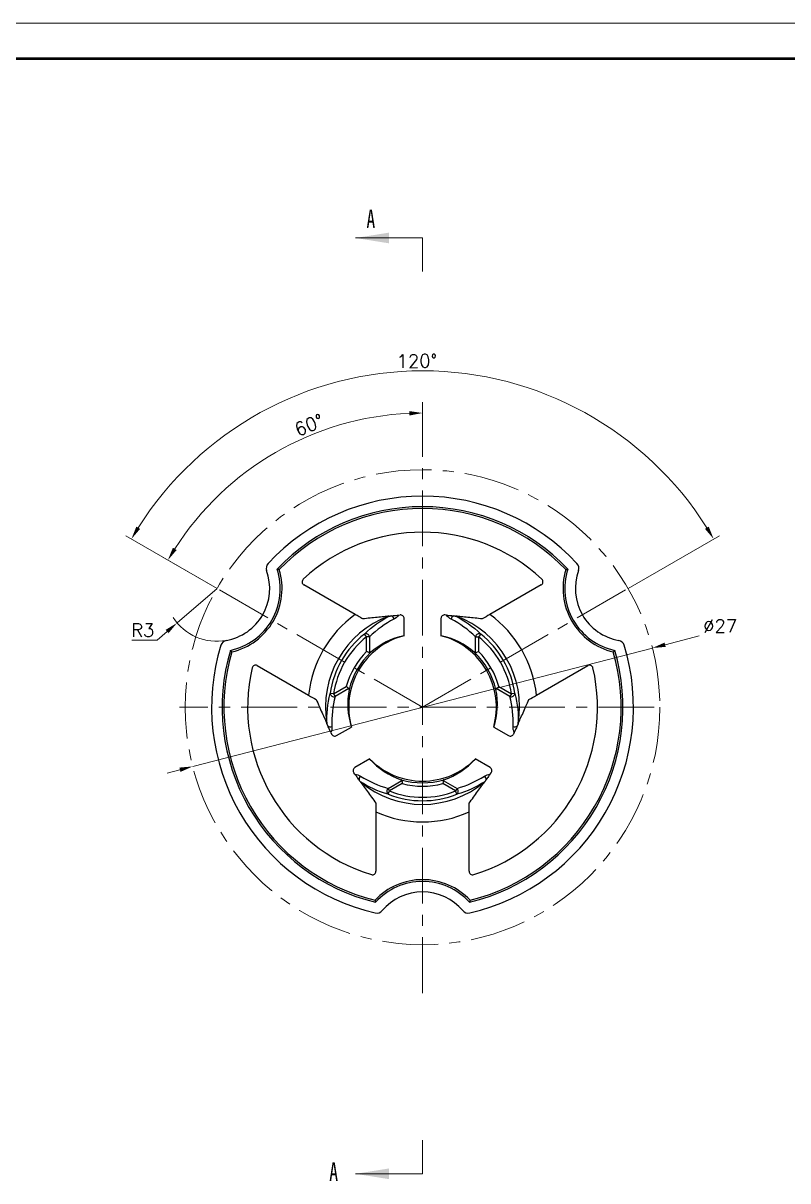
# Model space of a CAD drawing. Header units: millimetres. Extents: x 2517 to 4431, y 863 to 2540.
# Drawn here: x 3490.3 to 3533.8, y 1260.2 to 1326 of the extents above; entities that cross this region are included whole.
import ezdxf

# ---------------------------------------------------------------- set-up
doc = ezdxf.new("R2010")
doc.units = ezdxf.units.MM
doc.linetypes.add('CENTER', pattern=[50.8, 31.75, -6.35, 6.35, -6.35])
doc.linetypes.add('HIDDEN', pattern=[9.525, 6.35, -3.175])
for name, color, linetype, lineweight in [('中心线', 1, 'CENTER', 9), ('尺寸标注', 2, 'Continuous', 9), ('引导线', 6, 'Continuous', 9), ('粗实线', 9, 'Continuous', 50)]:
    doc.layers.add(name, color=color, linetype=linetype, lineweight=lineweight)
doc.styles.add('SLDTEXTSTYLE4', font='TXT', dxfattribs={"width": 0.7})
doc.styles.add('st', font='txt.shx')
doc.dimstyles.new('st0.3', dxfattribs={"dimscale": 0.3, "dimtxt": 2.5, "dimasz": 2.5, "dimexe": 1.25, "dimexo": 0, "dimtad": 1, "dimtoh": 1, "dimdec": 3, "dimdsep": 46, "dimtxsty": 'st', "dimcen": 0, "dimclrd": 256, "dimclre": 256, "dimclrt": 256, "dimadec": 4, "dimazin": 2, "dimtfac": 1, "dimtdec": 3, "dimtmove": 0, "dimatfit": 1, "dimfxl": 0, "dimlwd": -1, "dimlwe": -1, "dimarcsym": 0})

# ---------------------------------------------------------------- blocks, each defined once
blk = doc.blocks.new('*D213')
at = {"layer": 'Defpoints', "color": 0, "ltscale": 0.1, "transparency": 16777216}
for p in [(3519.518, 1305.127), (3501.286, 1293.907), (3524.669, 1293.907), (3512.978, 1287.157), (3512.978, 1287.157)]:
    blk.add_point(p, dxfattribs=at)
at = {"layer": '尺寸标注', "ltscale": 0.1, "transparency": 16777216}
for p, q in [((3501.286, 1293.907), (3496.091, 1296.906)), ((3524.669, 1293.907), (3529.864, 1296.906))]:
    blk.add_line(p, q, dxfattribs=at)
blk.add_arc((3512.978, 1287.157), 19.124, 32.24721, 147.75279, dxfattribs=at)
for points in [[(3496.911, 1297.296), (3496.697, 1297.425), (3496.416, 1296.718)], [(3529.258, 1297.425), (3529.044, 1297.296), (3529.539, 1296.718)]]:
    blk.add_solid(points, dxfattribs=at)
at = {"layer": '尺寸标注', "ltscale": 0.1, "transparency": 16777216, "insert": (3512.661, 1306.84), "char_height": 0.75, "attachment_point": 5, "rotation": 0.92257, "style": 'st'}
blk.add_mtext('120°', dxfattribs=at)
blk = doc.blocks.new('*D214')
at = {"layer": 'Defpoints', "color": 0, "ltscale": 0.1, "transparency": 16777216}
for p in [(3512.978, 1304.491), (3502.227, 1299.969), (3501.286, 1293.907), (3512.978, 1287.157), (3512.978, 1270.911)]:
    blk.add_point(p, dxfattribs=at)
at = {"layer": '尺寸标注', "ltscale": 0.1, "transparency": 16777216}
blk.add_line((3501.286, 1293.907), (3498.169, 1295.707), dxfattribs=at)
blk.add_arc((3512.978, 1287.157), 16.725, 92.56955, 147.43045, dxfattribs=at)
for points in [[(3512.225, 1303.99), (3512.231, 1303.74), (3512.978, 1303.882)], [(3498.99, 1296.095), (3498.776, 1296.225), (3498.493, 1295.519)]]:
    blk.add_solid(points, dxfattribs=at)
at = {"layer": '尺寸标注', "ltscale": 0.1, "transparency": 16777216, "insert": (3506.525, 1303.195), "char_height": 0.75, "attachment_point": 5, "rotation": 21.91708, "style": 'st'}
blk.add_mtext('60°', dxfattribs=at)
blk = doc.blocks.new('*D215')
at = {"layer": 'Defpoints', "color": 0, "ltscale": 0.1, "transparency": 16777216}
for p in [(3526.051, 1290.523), (3499.904, 1283.79)]:
    blk.add_point(p, dxfattribs=at)
at = {"layer": '尺寸标注', "ltscale": 0.1, "transparency": 16777216}
for p, q in [((3526.778, 1290.71), (3528.719, 1291.21)), ((3499.904, 1283.79), (3526.051, 1290.523)), ((3499.178, 1283.603), (3498.451, 1283.416))]:
    blk.add_line(p, q, dxfattribs=at)
for points in [[(3526.746, 1290.831), (3526.809, 1290.589), (3526.051, 1290.523)], [(3499.147, 1283.725), (3499.209, 1283.482), (3499.904, 1283.79)]]:
    blk.add_solid(points, dxfattribs=at)
at = {"layer": '尺寸标注', "ltscale": 0.1, "transparency": 16777216, "insert": (3529.906, 1291.772), "char_height": 0.75, "attachment_point": 5, "style": 'st'}
blk.add_mtext('∅27', dxfattribs=at)
blk = doc.blocks.new('*D216')
at = {"layer": 'Defpoints', "color": 0, "ltscale": 0.1, "transparency": 16777216}
for p in [(3501.286, 1293.907), (3499.013, 1291.95)]:
    blk.add_point(p, dxfattribs=at)
at = {"layer": '尺寸标注', "ltscale": 0.1, "transparency": 16777216}
for p, q in [((3501.286, 1293.907), (3499.013, 1291.95)), ((3498.444, 1291.46), (3497.876, 1290.971)), ((3497.876, 1290.971), (3496.438, 1290.971))]:
    blk.add_line(p, q, dxfattribs=at)
blk.add_arc((3501.286, 1293.907), 3, 213.55774, 280.19754, dxfattribs=at)
blk.add_solid([(3498.363, 1291.555), (3498.526, 1291.366), (3499.013, 1291.95)], dxfattribs=at)
at = {"layer": '尺寸标注', "ltscale": 0.1, "transparency": 16777216, "insert": (3497.063, 1291.534), "char_height": 0.75, "attachment_point": 5, "style": 'st'}
blk.add_mtext('R3', dxfattribs=at)

msp = doc.modelspace()

# ---------------------------------------------------------------- linework, layer by layer
at = {"color": 7, "linetype": 'Continuous', "lineweight": 18}
for p, q in [((3512.9776, 1313.8318), (3509.1676, 1313.8318)), ((3512.9776, 1260.6341), (3509.1676, 1260.6341))]:
    msp.add_line(p, q, dxfattribs=at)
at = {"color": 7, "linetype": 'HIDDEN', "lineweight": 18}
for p, q in [((3512.9776, 1313.8318), (3512.9776, 1311.9268)), ((3512.9776, 1260.6341), (3512.9776, 1262.5391))]:
    msp.add_line(p, q, dxfattribs=at)
at = {"color": 7, "linetype": 'Continuous', "lineweight": 25}
for p, q in [((3509.1455, 1292.4292), (3506.2277, 1294.1138)), ((3519.7276, 1294.1138), (3516.8098, 1292.4292)), ((3511.6167, 1292.394), (3511.7067, 1292.4034)), ((3511.9276, 1291.2234), (3511.9276, 1292.2045)), ((3514.0276, 1292.2045), (3514.0276, 1291.2234)), ((3514.3386, 1292.394), (3514.2486, 1292.4034)), ((3509.7915, 1291.16), (3509.6674, 1291.3159)), ((3516.2879, 1291.3159), (3516.1638, 1291.16)), ((3509.9647, 1291.16), (3509.7915, 1291.16)), ((3509.7915, 1290.3265), (3509.7915, 1291.16)), ((3509.9647, 1291.16), (3509.9647, 1290.2542)), ((3515.9906, 1290.2542), (3515.9906, 1291.16)), ((3515.9906, 1291.16), (3516.1638, 1291.16)), ((3516.1638, 1291.16), (3516.1638, 1290.3265)), ((3503.5777, 1289.5238), (3506.4955, 1287.8392)), ((3519.4598, 1287.8392), (3522.3776, 1289.5238)), ((3507.9177, 1287.9144), (3507.7206, 1287.944)), ((3507.9177, 1287.9144), (3508.6394, 1288.3312)), ((3507.9177, 1287.9144), (3508.0043, 1287.7644)), ((3508.7887, 1288.2173), (3508.0043, 1287.7644)), ((3517.951, 1287.7644), (3517.1666, 1288.2173)), ((3517.3159, 1288.3312), (3518.0376, 1287.9144)), ((3518.0376, 1287.9144), (3517.951, 1287.7644)), ((3518.2347, 1287.944), (3518.0376, 1287.9144)), ((3508.0811, 1285.5421), (3508.9308, 1286.0327)), ((3517.0245, 1286.0327), (3517.8742, 1285.5421)), ((3507.7616, 1285.7168), (3507.7984, 1285.634)), ((3518.1937, 1285.7168), (3518.1569, 1285.634)), ((3509.9808, 1284.2141), (3509.1311, 1283.7235)), ((3516.8242, 1283.7235), (3515.9745, 1284.2141)), ((3509.1226, 1283.3594), (3509.0693, 1283.4327)), ((3516.8327, 1283.3594), (3516.886, 1283.4327)), ((3511.0172, 1282.5458), (3511.8017, 1282.9987)), ((3511.8256, 1282.8125), (3511.1039, 1282.3958)), ((3514.8514, 1282.3958), (3514.1297, 1282.8125)), ((3514.1536, 1282.9987), (3514.938, 1282.5458)), ((3511.1039, 1282.3958), (3511.0172, 1282.5458)), ((3511.0309, 1282.2104), (3511.1039, 1282.3958)), ((3514.938, 1282.5458), (3514.8514, 1282.3958)), ((3514.9244, 1282.2104), (3514.8514, 1282.3958)), ((3510.3276, 1281.2018), (3510.3276, 1277.8326)), ((3515.6276, 1277.8326), (3515.6276, 1281.2018))]:
    msp.add_line(p, q, dxfattribs=at)
for centre, radius, start, end in [((3512.9776, 1287.1567), 12, 42.936991, 137.063009), ((3512.9776, 1287.1567), 11.4, 43.536203, 136.463797), ((3512.9776, 1287.1567), 11.3, 43.833867, 136.166133), ((3512.9776, 1287.1567), 9.95, 46.996165, 133.003835), ((3504.4852, 1295.0586), 0.4, 137.063009, 199.802464), ((3521.47, 1295.0586), 0.4, 340.197536, 42.936991), ((3501.2863, 1293.9067), 3, 280.197536, 19.802464), ((3501.2863, 1293.9067), 3.6, 282.167193, 17.832807), ((3501.2863, 1293.9067), 3.7, 283.092892, 16.907108), ((3524.669, 1293.9067), 3.7, 163.092892, 256.907108), ((3524.669, 1293.9067), 3.6, 162.167193, 257.832807), ((3524.669, 1293.9067), 3, 160.197536, 259.802464), ((3506.3277, 1294.287), 0.2, 133.003835, 240), ((3519.6276, 1294.287), 0.2, 300, 46.996165), ((3512.9776, 1287.1567), 6.518, 126.010489, 173.989511), ((3512.9776, 1287.1567), 5.5216, 110.287383, 189.712617), ((3511.1274, 1292.1389), 0.2259, 6.839051, 69.726227), ((3511.7276, 1292.2045), 0.2, 0, 96), ((3514.2276, 1292.2045), 0.2, 84, 180), ((3514.8279, 1292.1389), 0.2259, 110.273773, 173.160949), ((3512.9776, 1287.1567), 5.5216, 350.287383, 69.712617), ((3512.9776, 1287.1567), 6.518, 6.010489, 53.989511), ((3512.9776, 1287.1567), 5.3157, 128.516546, 171.483454), ((3512.9776, 1287.1567), 4.2, 104.477512, 195.522488), ((3509.7543, 1291.1203), 0.214, 10.6748, 113.976901), ((3512.9776, 1287.1567), 4.2, 344.477512, 75.522488), ((3516.201, 1291.1203), 0.214, 66.023099, 169.3252), ((3512.9776, 1287.1567), 5.3157, 8.516546, 51.483454), ((3512.9776, 1287.1567), 12, 162.936991, 257.063009), ((3501.8882, 1290.5604), 0.4, 100.197536, 162.936991), ((3512.9776, 1287.1567), 5.1164, 128.516546, 171.483454), ((3512.9776, 1287.1567), 12, 282.936991, 17.063009), ((3512.9776, 1287.1567), 5.1164, 8.516546, 51.483454), ((3524.067, 1290.5604), 0.4, 17.063009, 79.802464), ((3512.9776, 1287.1567), 11.4, 163.536203, 256.463797), ((3512.9776, 1287.1567), 11.3, 163.833867, 256.166133), ((3512.9776, 1287.1567), 4.4944, 135.147999, 164.852001), ((3512.9776, 1287.1567), 4.2944, 133.545082, 166.454918), ((3512.9776, 1287.1567), 11.4, 283.536203, 16.463797), ((3512.9776, 1287.1567), 11.3, 283.833867, 16.166133), ((3512.9776, 1287.1567), 4.2944, 13.545082, 46.454918), ((3512.9776, 1287.1567), 4.4944, 15.147999, 44.852001), ((3512.9776, 1287.1567), 9.95, 166.996165, 253.003835), ((3503.4777, 1289.3506), 0.2, 60, 166.996165), ((3512.9776, 1287.1567), 9.95, 286.996165, 13.003835), ((3522.4776, 1289.3506), 0.2, 13.003835, 120), ((3507.9334, 1287.9664), 0.214, 186.023099, 289.3252), ((3518.0219, 1287.9664), 0.214, 250.6748, 353.976901), ((3507.7379, 1286.268), 0.2259, 230.273773, 293.160949), ((3518.2174, 1286.268), 0.2259, 246.839051, 309.726227), ((3507.9811, 1285.7154), 0.2, 204, 300), ((3517.9742, 1285.7154), 0.2, 240, 336), ((3512.9776, 1287.1567), 4.2, 224.477512, 315.522488), ((3509.2311, 1283.5503), 0.2, 120, 216), ((3516.7242, 1283.5503), 0.2, 324, 60), ((3509.5881, 1283.0633), 0.2259, 126.839051, 189.726227), ((3512.9776, 1287.1567), 5.5216, 230.287383, 309.712617), ((3512.9776, 1287.1567), 4.2944, 253.545082, 286.454918), ((3512.9776, 1287.1567), 4.4944, 255.147999, 284.852001), ((3516.3672, 1283.0633), 0.2259, 350.273773, 53.160949), ((3511.1567, 1282.3835), 0.214, 130.6748, 233.976901), ((3512.9776, 1287.1567), 5.3157, 248.516546, 291.483454), ((3512.9776, 1287.1567), 5.1164, 248.516546, 291.483454), ((3514.7985, 1282.3835), 0.214, 306.023099, 49.3252), ((3512.9776, 1287.1567), 6.518, 246.010489, 293.989511), ((3510.1276, 1277.8326), 0.2, 253.003835, 0), ((3515.8276, 1277.8326), 0.2, 180, 286.996165), ((3512.9776, 1273.6567), 3.7, 43.092892, 136.907108), ((3512.9776, 1273.6567), 3.6, 42.167193, 137.832807), ((3512.9776, 1273.6567), 3, 40.197536, 139.802464), ((3510.3806, 1275.8512), 0.4, 257.063009, 319.802464), ((3515.5746, 1275.8512), 0.4, 220.197536, 282.936991)]:
    msp.add_arc(centre, radius, start, end, dxfattribs=at)
for centre, major_axis, ratio, start_param, end_param in [((3513.9994, 1287.1567), (5.7154, 0), 0.9889182, 2.0524508, 2.3545404), ((3511.9559, 1287.1567), (5.7154, 0), 0.9889182, 0.7870523, 1.0891418), ((3512.7719, 1287.1567), (4.1582, 0), 0.9987748, 1.7752422, 2.2942907), ((3513.1834, 1287.1567), (4.1582, 0), 0.9987748, 0.8473019, 1.3663504), ((3512.8748, 1287.3349), (-2.0791, 3.6011), 0.9987748, 0.8473019, 1.3663504), ((3513.0805, 1287.3349), (2.0791, 3.6011), 0.9987748, 4.9168349, 5.4358834), ((3513.4885, 1286.2719), (-2.8577, 4.9497), 0.9889182, 0.7870523, 1.0891418), ((3512.4668, 1286.2719), (2.8577, 4.9497), 0.9889182, 5.1940435, 5.496133), ((3513.0805, 1286.9785), (-2.0791, 3.6011), 0.9987748, 1.7752422, 2.2942907), ((3512.8748, 1286.9785), (2.0791, 3.6011), 0.9987748, 3.9888946, 4.5079431), ((3512.4668, 1288.0416), (-2.8577, 4.9497), 0.9889182, 2.0524508, 2.3545404), ((3513.4885, 1288.0416), (2.8577, 4.9497), 0.9889182, 3.9286449, 4.2307345)]:
    msp.add_ellipse(centre, major_axis=major_axis, ratio=ratio, start_param=start_param, end_param=end_param, dxfattribs=at)
for points, knots in [([(3504.8264, 1294.9828), (3504.8264, 1294.9828), (3504.8246, 1294.9832), (3504.8213, 1294.984), (3504.818, 1294.9848), (3504.813, 1294.986), (3504.807, 1294.9874), (3504.8006, 1294.9889), (3504.7929, 1294.9907), (3504.7844, 1294.9927), (3504.7749, 1294.995), (3504.7642, 1294.9975), (3504.7531, 1295.0001), (3504.741, 1295.0029), (3504.7281, 1295.0058), (3504.7154, 1295.0087), (3504.7147, 1295.0089), (3504.714, 1295.009), (3504.7133, 1295.0092)], [0, 0, 0, 0, 0.00003020971, 0.00003020971, 0.00003020971, 0.00006030845, 0.00006030845, 0.00006030845, 0.00009198651, 0.00009198651, 0.00009198651, 0.00012784195, 0.00012784195, 0.00012784195, 0.00016695095, 0.00016695095, 0.00016695095, 0.00016908579, 0.00016908579, 0.00016908579, 0.00016908579]), ([(3521.1289, 1294.9828), (3521.1289, 1294.9828), (3521.1307, 1294.9832), (3521.134, 1294.984), (3521.1373, 1294.9848), (3521.1423, 1294.986), (3521.1483, 1294.9874), (3521.1547, 1294.9889), (3521.1624, 1294.9907), (3521.1709, 1294.9927), (3521.1804, 1294.995), (3521.1911, 1294.9975), (3521.2022, 1295.0001), (3521.2143, 1295.0029), (3521.2272, 1295.0058), (3521.2399, 1295.0087), (3521.2406, 1295.0089), (3521.2413, 1295.009), (3521.242, 1295.0092)], [0, 0, 0, 0, 0.00003020971, 0.00003020971, 0.00003020971, 0.00006030845, 0.00006030845, 0.00006030845, 0.00009198651, 0.00009198651, 0.00009198651, 0.00012784195, 0.00012784195, 0.00012784195, 0.00016695095, 0.00016695095, 0.00016695095, 0.00016908579, 0.00016908579, 0.00016908579, 0.00016908579]), ([(3509.5777, 1292.1797), (3509.5095, 1292.219), (3509.4392, 1292.2596), (3509.2947, 1292.343), (3509.2196, 1292.3864), (3509.1455, 1292.4292)], [0, 0, 0, 0, 0.5, 0.5, 1, 1, 1, 1]), ([(3511.0631, 1292.3358), (3511.0389, 1292.3333), (3510.9915, 1292.3283), (3510.8879, 1292.3174), (3510.8304, 1292.3113), (3510.6503, 1292.2924), (3510.5222, 1292.2789), (3510.1318, 1292.2379), (3509.8588, 1292.2092), (3509.5777, 1292.1797)], [0, 0, 0, 0, 0.125, 0.125, 0.25, 0.25, 0.5, 0.5, 1, 1, 1, 1]), ([(3511.0808, 1292.3377), (3511.0826, 1292.3378), (3511.085, 1292.3381), (3511.0881, 1292.3384), (3511.0913, 1292.3388), (3511.0953, 1292.3392), (3511.0999, 1292.3397), (3511.1041, 1292.3401), (3511.1088, 1292.3406), (3511.1137, 1292.3411), (3511.1196, 1292.3417), (3511.1258, 1292.3424), (3511.1319, 1292.343), (3511.1423, 1292.3441), (3511.1525, 1292.3452), (3511.1622, 1292.3462), (3511.1775, 1292.3478), (3511.1919, 1292.3493), (3511.2057, 1292.3508)], [0, 0, 0, 0, 0.00001678853, 0.00001678853, 0.00001678853, 0.00003385531, 0.00003385531, 0.00003385531, 0.00004908839, 0.00004908839, 0.00004908839, 0.00006741658, 0.00006741658, 0.00006741658, 0.0000991218, 0.0000991218, 0.0000991218, 0.00014899221, 0.00014899221, 0.00014899221, 0.00014899221]), ([(3511.2057, 1292.3508), (3511.2897, 1292.3596), (3511.3633, 1292.3674), (3511.5022, 1292.3819), (3511.5664, 1292.3887), (3511.6167, 1292.394)], [0, 0, 0, 0, 0.5, 0.5, 1, 1, 1, 1]), ([(3514.3386, 1292.394), (3514.3891, 1292.3887), (3514.4523, 1292.382), (3514.5913, 1292.3674), (3514.6658, 1292.3596), (3514.7496, 1292.3508)], [0, 0, 0, 0, 0.5, 0.5, 1, 1, 1, 1]), ([(3514.7496, 1292.3508), (3514.7631, 1292.3494), (3514.7773, 1292.3479), (3514.7923, 1292.3463), (3514.8009, 1292.3454), (3514.8098, 1292.3445), (3514.819, 1292.3435), (3514.8252, 1292.3428), (3514.8316, 1292.3422), (3514.8378, 1292.3415), (3514.8425, 1292.341), (3514.8473, 1292.3405), (3514.8515, 1292.3401), (3514.8558, 1292.3396), (3514.8597, 1292.3392), (3514.8629, 1292.3389), (3514.8669, 1292.3385), (3514.87, 1292.3381), (3514.8724, 1292.3379), (3514.8732, 1292.3378), (3514.8739, 1292.3377), (3514.8745, 1292.3377)], [0, 0, 0, 0, 0.00004878301, 0.00004878301, 0.00004878301, 0.00007663071, 0.00007663071, 0.00007663071, 0.00009554577, 0.00009554577, 0.00009554577, 0.00011004915, 0.00011004915, 0.00011004915, 0.0001246182, 0.0001246182, 0.0001246182, 0.00014250014, 0.00014250014, 0.00014250014, 0.00014830304, 0.00014830304, 0.00014830304, 0.00014830304]), ([(3516.3776, 1292.1797), (3516.0963, 1292.2092), (3515.8244, 1292.2378), (3515.4325, 1292.279), (3515.3037, 1292.2926), (3515.1241, 1292.3114), (3515.0662, 1292.3175), (3514.9629, 1292.3284), (3514.9162, 1292.3333), (3514.8921, 1292.3358)], [0, 0, 0, 0, 0.5, 0.5, 0.75, 0.75, 0.875, 0.875, 1, 1, 1, 1]), ([(3502.1245, 1290.3029), (3502.1245, 1290.3029), (3502.1232, 1290.3042), (3502.1209, 1290.3067), (3502.1185, 1290.3092), (3502.115, 1290.3129), (3502.1108, 1290.3174), (3502.1063, 1290.3222), (3502.1008, 1290.3279), (3502.0949, 1290.3343), (3502.0881, 1290.3414), (3502.0806, 1290.3494), (3502.0728, 1290.3578), (3502.0644, 1290.3668), (3502.0554, 1290.3765), (3502.0465, 1290.386), (3502.046, 1290.3866), (3502.0455, 1290.3871), (3502.0451, 1290.3876)], [0, 0, 0, 0, 0.00003020971, 0.00003020971, 0.00003020971, 0.00006030845, 0.00006030845, 0.00006030845, 0.00009198651, 0.00009198651, 0.00009198651, 0.00012784195, 0.00012784195, 0.00012784195, 0.00016695095, 0.00016695095, 0.00016695095, 0.00016908579, 0.00016908579, 0.00016908579, 0.00016908579]), ([(3515.9362, 1290.2695), (3515.9454, 1290.2613), (3515.9553, 1290.2553), (3515.9653, 1290.2526), (3515.9736, 1290.2504), (3515.9824, 1290.2507), (3515.9906, 1290.2542)], [0, 0, 0, 0, 0.00006050247, 0.00006050247, 0.00006050247, 0.00011136818, 0.00011136818, 0.00011136818, 0.00011136818]), ([(3523.8308, 1290.3029), (3523.8308, 1290.3029), (3523.8321, 1290.3042), (3523.8344, 1290.3067), (3523.8368, 1290.3092), (3523.8403, 1290.3129), (3523.8445, 1290.3174), (3523.849, 1290.3222), (3523.8545, 1290.3279), (3523.8604, 1290.3343), (3523.8671, 1290.3414), (3523.8747, 1290.3494), (3523.8825, 1290.3578), (3523.8909, 1290.3668), (3523.8999, 1290.3765), (3523.9088, 1290.386), (3523.9093, 1290.3866), (3523.9098, 1290.3871), (3523.9102, 1290.3876)], [0, 0, 0, 0, 0.00003020971, 0.00003020971, 0.00003020971, 0.00006030845, 0.00006030845, 0.00006030845, 0.00009198651, 0.00009198651, 0.00009198651, 0.00012784195, 0.00012784195, 0.00012784195, 0.00016695095, 0.00016695095, 0.00016695095, 0.00016908579, 0.00016908579, 0.00016908579, 0.00016908579]), ([(3508.8026, 1288.1625), (3508.8051, 1288.1746), (3508.8054, 1288.1861), (3508.8027, 1288.1961), (3508.8004, 1288.2045), (3508.7958, 1288.2119), (3508.7887, 1288.2173)], [0, 0, 0, 0, 0.00006050247, 0.00006050247, 0.00006050247, 0.00011136818, 0.00011136818, 0.00011136818, 0.00011136818]), ([(3506.9277, 1287.5897), (3507.0427, 1287.3313), (3507.1539, 1287.0815), (3507.3142, 1286.7215), (3507.3669, 1286.6032), (3507.4403, 1286.4382), (3507.464, 1286.385), (3507.5062, 1286.2902), (3507.5253, 1286.2473), (3507.5352, 1286.2252)], [0, 0, 0, 0, 0.5, 0.5, 0.75, 0.75, 0.875, 0.875, 1, 1, 1, 1]), ([(3518.4201, 1286.2252), (3518.43, 1286.2475), (3518.4494, 1286.291), (3518.4918, 1286.3862), (3518.5153, 1286.439), (3518.589, 1286.6044), (3518.6414, 1286.7221), (3518.801, 1287.0807), (3518.9126, 1287.3315), (3519.0276, 1287.5897)], [0, 0, 0, 0, 0.125, 0.125, 0.25, 0.25, 0.5, 0.5, 1, 1, 1, 1]), ([(3507.5935, 1286.0943), (3507.588, 1286.1067), (3507.5822, 1286.1197), (3507.576, 1286.1335), (3507.5725, 1286.1414), (3507.5689, 1286.1496), (3507.5651, 1286.158), (3507.5626, 1286.1637), (3507.56, 1286.1696), (3507.5574, 1286.1753), (3507.5555, 1286.1796), (3507.5535, 1286.184), (3507.5518, 1286.1879), (3507.5501, 1286.1918), (3507.5485, 1286.1954), (3507.5471, 1286.1983), (3507.5455, 1286.202), (3507.5442, 1286.2049), (3507.5433, 1286.2071), (3507.5429, 1286.2078), (3507.5427, 1286.2084), (3507.5424, 1286.209)], [0, 0, 0, 0, 0.00004878301, 0.00004878301, 0.00004878301, 0.00007663071, 0.00007663071, 0.00007663071, 0.00009554577, 0.00009554577, 0.00009554577, 0.00011004915, 0.00011004915, 0.00011004915, 0.0001246182, 0.0001246182, 0.0001246182, 0.00014250014, 0.00014250014, 0.00014250014, 0.00014830304, 0.00014830304, 0.00014830304, 0.00014830304]), ([(3507.7616, 1285.7168), (3507.7409, 1285.7631), (3507.7151, 1285.8212), (3507.6582, 1285.9489), (3507.6278, 1286.0173), (3507.5935, 1286.0943)], [0, 0, 0, 0, 0.5, 0.5, 1, 1, 1, 1]), ([(3518.3618, 1286.0943), (3518.3274, 1286.0171), (3518.2974, 1285.9495), (3518.2405, 1285.8219), (3518.2143, 1285.7629), (3518.1937, 1285.7168)], [0, 0, 0, 0, 0.5, 0.5, 1, 1, 1, 1]), ([(3518.4129, 1286.209), (3518.4122, 1286.2073), (3518.4112, 1286.2051), (3518.4099, 1286.2023), (3518.4086, 1286.1994), (3518.407, 1286.1957), (3518.4051, 1286.1914), (3518.4034, 1286.1876), (3518.4014, 1286.1832), (3518.3994, 1286.1787), (3518.397, 1286.1733), (3518.3945, 1286.1676), (3518.392, 1286.1621), (3518.3878, 1286.1525), (3518.3836, 1286.1431), (3518.3796, 1286.1342), (3518.3733, 1286.1202), (3518.3674, 1286.1069), (3518.3618, 1286.0943)], [0, 0, 0, 0, 0.00001678853, 0.00001678853, 0.00001678853, 0.00003385531, 0.00003385531, 0.00003385531, 0.00004908839, 0.00004908839, 0.00004908839, 0.00006741658, 0.00006741658, 0.00006741658, 0.0000991218, 0.0000991218, 0.0000991218, 0.00014899221, 0.00014899221, 0.00014899221, 0.00014899221]), ([(3509.3654, 1283.0251), (3509.3158, 1283.0935), (3509.2723, 1283.1534), (3509.1902, 1283.2663), (3509.1523, 1283.3186), (3509.1226, 1283.3594)], [0, 0, 0, 0, 0.5, 0.5, 1, 1, 1, 1]), ([(3516.8327, 1283.3594), (3516.8029, 1283.3184), (3516.7656, 1283.267), (3516.6834, 1283.1539), (3516.6394, 1283.0933), (3516.5899, 1283.0251)], [0, 0, 0, 0, 0.5, 0.5, 1, 1, 1, 1]), ([(3509.4393, 1282.9235), (3509.4382, 1282.925), (3509.4368, 1282.927), (3509.4349, 1282.9295), (3509.4331, 1282.9321), (3509.4307, 1282.9353), (3509.428, 1282.9391), (3509.4255, 1282.9425), (3509.4227, 1282.9464), (3509.4198, 1282.9503), (3509.4163, 1282.9551), (3509.4126, 1282.9602), (3509.4091, 1282.9651), (3509.4029, 1282.9735), (3509.3969, 1282.9819), (3509.3911, 1282.9898), (3509.3821, 1283.0022), (3509.3736, 1283.0139), (3509.3654, 1283.0251)], [0, 0, 0, 0, 0.00001678853, 0.00001678853, 0.00001678853, 0.00003385531, 0.00003385531, 0.00003385531, 0.00004908839, 0.00004908839, 0.00004908839, 0.00006741658, 0.00006741658, 0.00006741658, 0.0000991218, 0.0000991218, 0.0000991218, 0.00014899221, 0.00014899221, 0.00014899221, 0.00014899221]), ([(3509.4497, 1282.9092), (3509.464, 1282.8894), (3509.492, 1282.8509), (3509.5533, 1282.7666), (3509.5872, 1282.7199), (3509.6937, 1282.5733), (3509.7694, 1282.4691), (3510.0001, 1282.1515), (3510.1615, 1281.9295), (3510.3276, 1281.7008)], [0, 0, 0, 0, 0.125, 0.125, 0.25, 0.25, 0.5, 0.5, 1, 1, 1, 1]), ([(3514.1941, 1283.0382), (3514.1824, 1283.0342), (3514.1722, 1283.0288), (3514.165, 1283.0214), (3514.1589, 1283.0153), (3514.1548, 1283.0076), (3514.1536, 1282.9987)], [0, 0, 0, 0, 0.00006050247, 0.00006050247, 0.00006050247, 0.00011136818, 0.00011136818, 0.00011136818, 0.00011136818]), ([(3515.6276, 1281.7008), (3515.7939, 1281.9296), (3515.9546, 1282.1508), (3516.1863, 1282.4696), (3516.2624, 1282.5744), (3516.3685, 1282.7205), (3516.4028, 1282.7676), (3516.4638, 1282.8516), (3516.4914, 1282.8896), (3516.5056, 1282.9092)], [0, 0, 0, 0, 0.5, 0.5, 0.75, 0.75, 0.875, 0.875, 1, 1, 1, 1]), ([(3516.5899, 1283.0251), (3516.5819, 1283.0141), (3516.5735, 1283.0026), (3516.5646, 1282.9904), (3516.5595, 1282.9834), (3516.5543, 1282.9762), (3516.5489, 1282.9687), (3516.5452, 1282.9637), (3516.5414, 1282.9585), (3516.5377, 1282.9534), (3516.5349, 1282.9495), (3516.5321, 1282.9457), (3516.5296, 1282.9422), (3516.5271, 1282.9388), (3516.5248, 1282.9356), (3516.5229, 1282.933), (3516.5205, 1282.9297), (3516.5187, 1282.9272), (3516.5173, 1282.9252), (3516.5168, 1282.9246), (3516.5164, 1282.924), (3516.516, 1282.9235)], [0, 0, 0, 0, 0.00004878301, 0.00004878301, 0.00004878301, 0.00007663071, 0.00007663071, 0.00007663071, 0.00009554577, 0.00009554577, 0.00009554577, 0.00011004915, 0.00011004915, 0.00011004915, 0.0001246182, 0.0001246182, 0.0001246182, 0.00014250014, 0.00014250014, 0.00014250014, 0.00014830304, 0.00014830304, 0.00014830304, 0.00014830304]), ([(3510.3276, 1281.7008), (3510.3276, 1281.6227), (3510.3276, 1281.5415), (3510.3276, 1281.3729), (3510.3276, 1281.2872), (3510.3276, 1281.2018)], [0, 0, 0, 0, 0.5, 0.5, 1, 1, 1, 1]), ([(3515.6276, 1281.2018), (3515.6276, 1281.2878), (3515.6276, 1281.3727), (3515.6276, 1281.5405), (3515.6276, 1281.6232), (3515.6276, 1281.7008)], [0, 0, 0, 0, 0.5, 0.5, 1, 1, 1, 1]), ([(3510.2757, 1276.1845), (3510.2757, 1276.1845), (3510.2763, 1276.1828), (3510.2772, 1276.1795), (3510.2782, 1276.1762), (3510.2796, 1276.1713), (3510.2814, 1276.1654), (3510.2833, 1276.1591), (3510.2856, 1276.1515), (3510.2881, 1276.1432), (3510.2909, 1276.1338), (3510.2941, 1276.1233), (3510.2974, 1276.1124), (3510.301, 1276.1005), (3510.3049, 1276.0879), (3510.3087, 1276.0754), (3510.3089, 1276.0748), (3510.3092, 1276.0741), (3510.3094, 1276.0734)], [0, 0, 0, 0, 0.00003020971, 0.00003020971, 0.00003020971, 0.00006030845, 0.00006030845, 0.00006030845, 0.00009198651, 0.00009198651, 0.00009198651, 0.00012784195, 0.00012784195, 0.00012784195, 0.00016695095, 0.00016695095, 0.00016695095, 0.00016908579, 0.00016908579, 0.00016908579, 0.00016908579]), ([(3515.6796, 1276.1845), (3515.6796, 1276.1845), (3515.679, 1276.1828), (3515.6781, 1276.1795), (3515.6771, 1276.1762), (3515.6756, 1276.1713), (3515.6739, 1276.1654), (3515.672, 1276.1591), (3515.6697, 1276.1515), (3515.6672, 1276.1432), (3515.6644, 1276.1338), (3515.6612, 1276.1233), (3515.6579, 1276.1124), (3515.6543, 1276.1005), (3515.6504, 1276.0879), (3515.6466, 1276.0754), (3515.6463, 1276.0748), (3515.6461, 1276.0741), (3515.6459, 1276.0734)], [0, 0, 0, 0, 0.00003020971, 0.00003020971, 0.00003020971, 0.00006030845, 0.00006030845, 0.00006030845, 0.00009198651, 0.00009198651, 0.00009198651, 0.00012784195, 0.00012784195, 0.00012784195, 0.00016695095, 0.00016695095, 0.00016695095, 0.00016908579, 0.00016908579, 0.00016908579, 0.00016908579])]:
    msp.add_open_spline(points, degree=3, knots=knots, dxfattribs=at)
for points in [[(3509.6674, 1291.3159), (3510.118, 1291.7565), (3510.5944, 1292.0856), (3511.0808, 1292.3377)], [(3511.0808, 1292.3377), (3511.0749, 1292.337), (3511.069, 1292.3364), (3511.0631, 1292.3358)], [(3511.6167, 1292.394), (3511.5342, 1292.2911), (3511.4461, 1292.2145), (3511.3517, 1292.1658)], [(3514.6036, 1292.1658), (3514.5092, 1292.2145), (3514.4211, 1292.2911), (3514.3386, 1292.394)], [(3514.8745, 1292.3377), (3515.3609, 1292.0856), (3515.8377, 1291.7562), (3516.2879, 1291.3159)], [(3514.8921, 1292.3358), (3514.8863, 1292.3364), (3514.8804, 1292.337), (3514.8745, 1292.3377)], [(3516.8098, 1292.4292), (3516.662, 1292.3439), (3516.5138, 1292.2583), (3516.3776, 1292.1797)], [(3509.9647, 1290.2542), (3509.9281, 1290.2696), (3509.8595, 1290.2984), (3509.7915, 1290.3265)], [(3509.9647, 1290.2542), (3509.9831, 1290.2464), (3510.0019, 1290.2544), (3510.0191, 1290.2695)], [(3515.9906, 1290.2542), (3516.0272, 1290.2696), (3516.0958, 1290.2984), (3516.1638, 1290.3265)], [(3507.5424, 1286.209), (3507.5175, 1286.7563), (3507.5644, 1287.3338), (3507.7206, 1287.944)], [(3508.7887, 1288.2173), (3508.757, 1288.2413), (3508.6978, 1288.2863), (3508.6394, 1288.3312)], [(3517.1666, 1288.2173), (3517.1507, 1288.2052), (3517.1481, 1288.185), (3517.1526, 1288.1625)], [(3517.1666, 1288.2173), (3517.1983, 1288.2413), (3517.2575, 1288.2863), (3517.3159, 1288.3312)], [(3518.2347, 1287.944), (3518.391, 1287.3334), (3518.4378, 1286.7563), (3518.4129, 1286.209)], [(3506.4955, 1287.8392), (3506.6444, 1287.7533), (3506.7915, 1287.6683), (3506.9277, 1287.5897)], [(3519.0276, 1287.5897), (3519.1638, 1287.6684), (3519.3103, 1287.7529), (3519.4598, 1287.8392)], [(3507.5352, 1286.2252), (3507.5376, 1286.2198), (3507.54, 1286.2144), (3507.5424, 1286.209)], [(3507.8267, 1286.0603), (3507.8317, 1285.9542), (3507.8094, 1285.8396), (3507.7616, 1285.7168)], [(3518.1937, 1285.7168), (3518.1459, 1285.8396), (3518.1236, 1285.9542), (3518.1286, 1286.0603)], [(3518.4129, 1286.209), (3518.4153, 1286.2144), (3518.4177, 1286.2198), (3518.4201, 1286.2252)], [(3509.1226, 1283.3594), (3509.2528, 1283.3395), (3509.3633, 1283.3014), (3509.4527, 1283.2441)], [(3516.5026, 1283.2441), (3516.592, 1283.3014), (3516.7025, 1283.3395), (3516.8327, 1283.3594)], [(3511.0309, 1282.2104), (3510.4239, 1282.3803), (3509.9008, 1282.6283), (3509.4393, 1282.9235)], [(3509.4393, 1282.9235), (3509.4428, 1282.9187), (3509.4462, 1282.9139), (3509.4497, 1282.9092)], [(3511.8017, 1282.9987), (3511.7992, 1283.0185), (3511.7829, 1283.0309), (3511.7612, 1283.0382)], [(3511.8017, 1282.9987), (3511.8066, 1282.9593), (3511.8159, 1282.8855), (3511.8256, 1282.8125)], [(3514.1536, 1282.9987), (3514.1487, 1282.9593), (3514.1394, 1282.8855), (3514.1297, 1282.8125)], [(3516.516, 1282.9235), (3516.0545, 1282.6283), (3515.5309, 1282.3801), (3514.9244, 1282.2104)], [(3516.5056, 1282.9092), (3516.5091, 1282.9139), (3516.5125, 1282.9187), (3516.516, 1282.9235)]]:
    msp.add_open_spline(points, degree=3, dxfattribs=at)
at = {"color": 7, "linetype": 'Continuous', "lineweight": 18}
for points in [[(3509.1676, 1313.8318), (3511.0726, 1313.527), (3511.0726, 1314.1366)], [(3509.1676, 1260.6341), (3511.0726, 1260.3293), (3511.0726, 1260.9389)]]:
    msp.add_solid(points, dxfattribs=at)
at = {"layer": '中心线', "ltscale": 0.1}
for p, q in [((3512.9776, 1270.911), (3512.9776, 1304.4907)), ((3512.9776, 1287.1567), (3501.2863, 1293.9067)), ((3512.9776, 1287.1567), (3524.669, 1293.9067)), ((3526.1607, 1287.1567), (3499.1447, 1287.1567))]:
    msp.add_line(p, q, dxfattribs=at)
msp.add_circle((3512.9776, 1287.1567), 13.5, dxfattribs=at)
at = {"layer": '引导线'}
msp.add_line((3446.1051, 1326.0442), (3614.1051, 1326.0442), dxfattribs=at)
at = {"layer": '粗实线'}
msp.add_line((3456.1051, 1324.0442), (3612.1051, 1324.0442), dxfattribs=at)

# ---------------------------------------------------------------- texts
at = {"color": 7, "linetype": 'Continuous', "char_height": 1.05, "attachment_point": 1, "style": 'SLDTEXTSTYLE4'}
for insert in [(3509.7862, 1315.4419), (3507.6712, 1261.2837)]:
    msp.add_mtext('A', dxfattribs=dict(at, insert=insert))

# ---------------------------------------------------------------- dimensions: what is measured, and where the dimension line sits
at = {"layer": '尺寸标注', "ltscale": 0.1}
for base, line1, line2, picture, middle in [((3519.5183, 1305.127), ((3512.9776, 1287.1567), (3524.669, 1293.9067)), ((3512.9776, 1287.1567), (3501.2863, 1293.9067)), '*D213', (3512.6697, 1306.2778)), ((3502.22709, 1299.96875), ((3512.97765, 1270.91096), (3512.97765, 1304.49069)), ((3512.97765, 1287.15673), (3501.2863, 1293.90673)), '*D214', (3506.73484, 1302.67284))]:
    dim = msp.add_angular_dim_2l(base=base, line1=line1, line2=line2, dimstyle='st0.3', dxfattribs=at)
    dim.commit()
    dim.dimension.update_dxf_attribs({"geometry": picture, "text_midpoint": middle, "dimtype": 162})
dim = msp.add_radius_dim(center=(3501.2863, 1293.9067), mpoint=(3499.0126, 1291.9497), dimstyle='st0.3', dxfattribs=at)
dim.commit()
dim.dimension.update_dxf_attribs({"geometry": '*D216', "text_midpoint": (3497.0632, 1290.9711), "dimtype": 164})
dim = msp.add_diameter_dim_2p(p1=(3499.9041, 1283.7905), p2=(3526.0512, 1290.523), dimstyle='st0.3', dxfattribs=at)
dim.commit()
dim.dimension.update_dxf_attribs({"geometry": '*D215', "text_midpoint": (3529.9063, 1291.2099), "dimtype": 163})

doc.saveas('drawing.dxf')
